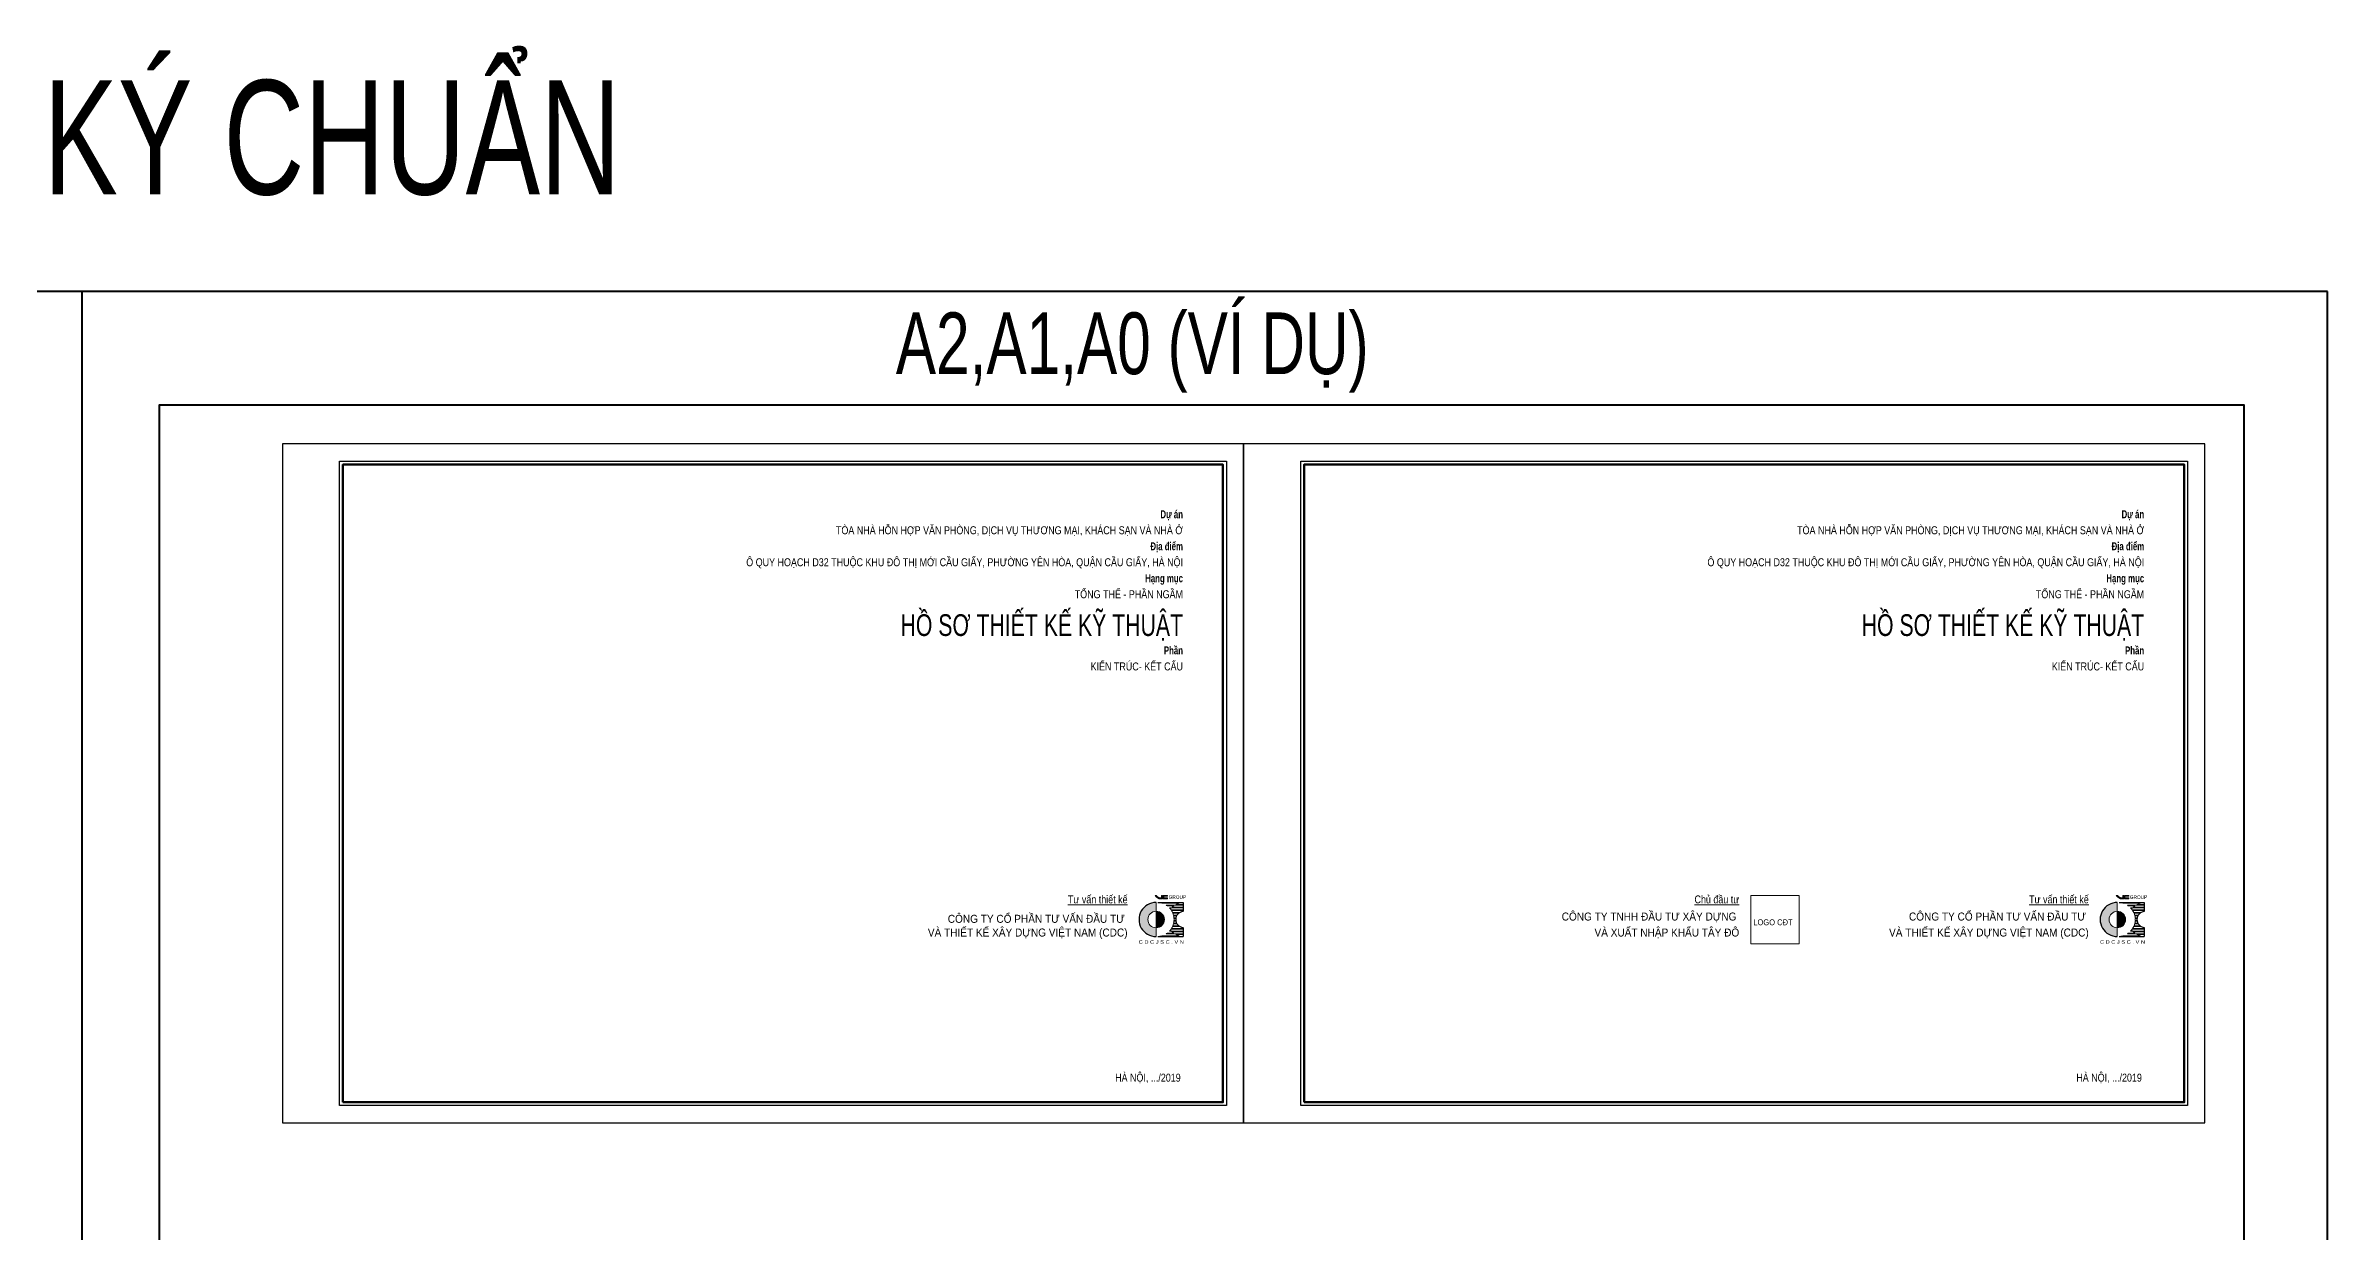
# Model space of a CAD drawing. Header units: inches. Extents: x -680616 to -44570, y -228485 to -6272.
# Drawn here: x -487312 to -287669, y -110028 to -6272 of the extents above; entities that cross this region are included whole.
import ezdxf
from ezdxf.enums import TextEntityAlignment as Align

# ---------------------------------------------------------------- set-up
doc = ezdxf.new("R2010")
doc.units = ezdxf.units.IN
doc.header["$MEASUREMENT"] = 0
doc.linetypes.add('HIDDEN2', pattern=[0.1875, 0.125, -0.0625])
doc.layers.get('Defpoints').update_dxf_attribs({"color": 250})
for name, color, linetype, lineweight in [('A-Tuong', 4, 'Continuous', 40), ('CDC -TEXT KHUNG', 7, 'Continuous', 15), ('Hatch1', 250, 'Continuous', 5), ('KT-Chuviet', 6, 'Continuous', 15), ('KT-Nettuong', 2, 'Continuous', 40)]:
    doc.layers.add(name, color=color, linetype=linetype, lineweight=lineweight)
doc.layers.add('CDC-KHUNGTEN', color=7, linetype='Continuous')
doc.styles.add('KT CDC', font='arial.ttf', dxfattribs={"width": 0.85, "height": 200})
doc.styles.add('KT CDC B', font='arialbd.ttf', dxfattribs={"width": 0.85, "height": 200})

# ---------------------------------------------------------------- blocks, each defined once
blk = doc.blocks.new('LOGOmoi')
at = {"layer": 'CDC -TEXT KHUNG'}
h = blk.add_hatch(color=1, dxfattribs=at)
h.paths.add_polyline_path([(1.46, 5.45), (1.26, 5.45), (1.26, 4.88), (1.21, 4.88, -0.237912), (0.06, 5.45), (-0.2, 5.45, 0.272847), (1.14, 4.66), (1.46, 4.66)])
h.paths.add_polyline_path([(2.59, 5.45), (1.8, 5.45, 0.414214), (1.54, 5.2), (1.54, 4.92, 0.414214), (1.8, 4.66), (2.59, 4.66), (2.59, 4.87), (1.8, 4.87, -0.414214), (1.74, 4.92), (1.74, 5.2, -0.414214), (1.8, 5.25), (2.59, 5.25)])
at = {"layer": 'CDC -TEXT KHUNG', "true_color": 0x00fa3e}
h = blk.add_hatch(color=100, dxfattribs=at)
edge = h.paths.add_edge_path()
edge.add_arc((0.02, 0), 1.87, 90, 270)
edge.add_line((0.02, -1.88), (0.02, -3.84))
edge.add_line((0.02, -3.84), (-0.17, -3.84))
edge.add_line((-0.17, -3.84), (-0.36, -3.83))
edge.add_line((-0.36, -3.83), (-0.55, -3.8))
edge.add_line((-0.55, -3.8), (-0.73, -3.77))
edge.add_line((-0.73, -3.77), (-0.92, -3.73))
edge.add_line((-0.92, -3.73), (-1.1, -3.68))
edge.add_line((-1.1, -3.68), (-1.28, -3.62))
edge.add_line((-1.28, -3.62), (-1.45, -3.55))
edge.add_line((-1.45, -3.55), (-1.63, -3.48))
edge.add_line((-1.63, -3.48), (-1.79, -3.39))
edge.add_line((-1.79, -3.39), (-1.96, -3.3))
edge.add_line((-1.96, -3.3), (-2.12, -3.2))
edge.add_line((-2.12, -3.2), (-2.27, -3.09))
edge.add_line((-2.27, -3.09), (-2.42, -2.97))
edge.add_line((-2.42, -2.97), (-2.56, -2.85))
edge.add_line((-2.56, -2.85), (-2.7, -2.72))
edge.add_line((-2.7, -2.72), (-2.83, -2.58))
edge.add_line((-2.83, -2.58), (-2.95, -2.44))
edge.add_line((-2.95, -2.44), (-3.07, -2.29))
edge.add_line((-3.07, -2.29), (-3.18, -2.14))
edge.add_line((-3.18, -2.14), (-3.28, -1.98))
edge.add_line((-3.28, -1.98), (-3.37, -1.81))
edge.add_line((-3.37, -1.81), (-3.46, -1.64))
edge.add_line((-3.46, -1.64), (-3.53, -1.47))
edge.add_line((-3.53, -1.47), (-3.6, -1.3))
edge.add_line((-3.6, -1.3), (-3.66, -1.12))
edge.add_line((-3.66, -1.12), (-3.71, -0.93))
edge.add_line((-3.71, -0.93), (-3.75, -0.75))
edge.add_line((-3.75, -0.75), (-3.79, -0.56))
edge.add_line((-3.79, -0.56), (-3.81, -0.38))
edge.add_line((-3.81, -0.38), (-3.82, -0.19))
edge.add_line((-3.82, -0.19), (-3.83, 0))
edge.add_line((-3.83, 0), (-3.82, 0.19))
edge.add_line((-3.82, 0.19), (-3.81, 0.38))
edge.add_line((-3.81, 0.38), (-3.79, 0.56))
edge.add_line((-3.79, 0.56), (-3.75, 0.75))
edge.add_line((-3.75, 0.75), (-3.71, 0.93))
edge.add_line((-3.71, 0.93), (-3.66, 1.12))
edge.add_line((-3.66, 1.12), (-3.6, 1.3))
edge.add_line((-3.6, 1.3), (-3.53, 1.47))
edge.add_line((-3.53, 1.47), (-3.46, 1.64))
edge.add_line((-3.46, 1.64), (-3.37, 1.81))
edge.add_line((-3.37, 1.81), (-3.28, 1.98))
edge.add_line((-3.28, 1.98), (-3.18, 2.14))
edge.add_line((-3.18, 2.14), (-3.07, 2.29))
edge.add_line((-3.07, 2.29), (-2.95, 2.44))
edge.add_line((-2.95, 2.44), (-2.83, 2.58))
edge.add_line((-2.83, 2.58), (-2.7, 2.72))
edge.add_line((-2.7, 2.72), (-2.56, 2.85))
edge.add_line((-2.56, 2.85), (-2.42, 2.97))
edge.add_line((-2.42, 2.97), (-2.27, 3.09))
edge.add_line((-2.27, 3.09), (-2.12, 3.2))
edge.add_line((-2.12, 3.2), (-1.96, 3.3))
edge.add_line((-1.96, 3.3), (-1.79, 3.39))
edge.add_line((-1.79, 3.39), (-1.63, 3.48))
edge.add_line((-1.63, 3.48), (-1.45, 3.55))
edge.add_line((-1.45, 3.55), (-1.28, 3.62))
edge.add_line((-1.28, 3.62), (-1.1, 3.68))
edge.add_line((-1.1, 3.68), (-0.92, 3.73))
edge.add_line((-0.92, 3.73), (-0.73, 3.77))
edge.add_line((-0.73, 3.77), (-0.55, 3.8))
edge.add_line((-0.55, 3.8), (-0.36, 3.83))
edge.add_line((-0.36, 3.83), (-0.17, 3.84))
edge.add_line((-0.17, 3.84), (0.02, 3.84))
edge.add_line((0.02, 3.84), (0.02, 1.87))
at = {"layer": 'CDC -TEXT KHUNG', "true_color": 0xc20000}
blk.add_hatch(color=12, dxfattribs=at).paths.add_polyline_path([(0.02, 1.87), (0.02, -1.81), (0.02, -1.88, 0.414214), (1.89, 0, 0.414214)])
at = {"layer": 'CDC -TEXT KHUNG', "color": 102}
for p, q in [((0.02, 3.84), (0.02, -1.81)), ((1.28, 3.7), (5.24, 3.7)), ((2.3, 3.24), (6.1, 3.24)), ((2.51, 3.09), (4.01, 3.09)), ((3.03, 2.63), (6.1, 2.63)), ((3.16, 2.49), (3.36, 2.49)), ((3.4, 2.17), (6.1, 2.17)), ((3.49, 2.03), (6.1, 2.03)), ((3.64, 2.78), (6.1, 2.78)), ((3.74, 1.57), (5.37, 1.57)), ((3.8, 1.42), (5.15, 1.42)), ((3.95, 0.96), (4.75, 0.96)), ((3.98, 0.81), (4.66, 0.81)), ((4.05, 0.35), (4.51, 0.35)), ((4.06, 0.2), (4.49, 0.2)), ((4.47, 3.39), (6.1, 3.39)), ((0.01, -3.84), (0.02, -3.84)), ((0.02, -1.81), (0.02, -3.84)), ((1.28, -3.7), (5.24, -3.7)), ((2.3, -3.24), (6.1, -3.24)), ((2.51, -3.09), (4.01, -3.09)), ((3.03, -2.63), (6.1, -2.63)), ((3.16, -2.49), (3.36, -2.49)), ((3.4, -2.17), (6.1, -2.17)), ((3.49, -2.03), (6.1, -2.03)), ((3.64, -2.78), (6.1, -2.78)), ((3.74, -1.57), (5.37, -1.57)), ((3.8, -1.42), (5.15, -1.42)), ((3.95, -0.96), (4.75, -0.96)), ((3.98, -0.81), (4.66, -0.81)), ((4.05, -0.35), (4.51, -0.35)), ((4.06, -0.2), (4.49, -0.2)), ((4.47, -3.39), (6.1, -3.39))]:
    blk.add_line(p, q, dxfattribs=at)
at = {"layer": 'CDC -TEXT KHUNG', "color": 7, "lineweight": 30}
for p, q in [((0.42, 3.85), (6.1, 3.85)), ((6.1, 3.85), (6.1, 1.81)), ((0.42, -3.84), (6.1, -3.84)), ((6.1, -1.79), (6.1, -3.84))]:
    blk.add_line(p, q, dxfattribs=at)
at = {"layer": 'CDC -TEXT KHUNG', "color": 1}
for points in [[(1.46, 5.45), (1.26, 5.45), (1.26, 4.88), (1.21, 4.88, -0.237912), (0.06, 5.45), (-0.2, 5.45, 0.272847), (1.14, 4.66), (1.46, 4.66)], [(2.59, 5.45), (1.8, 5.45, 0.414214), (1.54, 5.2), (1.54, 4.92, 0.414214), (1.8, 4.66), (2.59, 4.66), (2.59, 4.87), (1.8, 4.87, -0.414214), (1.74, 4.92), (1.74, 5.2, -0.414214), (1.8, 5.25), (2.59, 5.25)]]:
    blk.add_lwpolyline(points, format="xyb", close=True, dxfattribs=at)
at = {"layer": 'CDC -TEXT KHUNG', "color": 102}
blk.add_circle((0.02, 0), 1.87, dxfattribs=at)
at = {"layer": 'CDC -TEXT KHUNG', "color": 7, "lineweight": 30}
blk.add_arc((0, 0), 3.85, 89.7449, 270.2551, dxfattribs=at)
at = {"layer": 'CDC -TEXT KHUNG', "color": 112}
blk.add_ellipse((0.22, 0), major_axis=(-2.72, 2.72), ratio=1, start_param=-1.064136, end_param=-0.838054, dxfattribs=at)
at = {"layer": 'CDC -TEXT KHUNG', "color": 102}
for centre, major_axis, start_param, end_param in [((0.22, 0), (-2.72, 2.72), -1.423028, -1.355019), ((0.22, 0), (2.72, 2.72), 6.199614, 6.251308), ((6.3, 0), (-2.72, 2.72), 0.083571, 0.124553), ((0.22, 0), (-2.72, 2.72), 4.527318, 4.587836), ((0.22, 0), (-2.72, 2.72), 4.346177, 4.481253), ((6.3, 0), (-2.72, 2.72), -0.147768, -0.022458), ((0.22, 0), (-2.72, 2.72), 4.178765, 4.304301), ((0.22, 0), (2.72, 2.72), 5.589142, 5.7099), ((0.22, 0), (2.72, 2.72), 5.445131, 5.550443), ((6.3, 0), (2.72, 2.72), 1.064136, 1.278853), ((0.22, 0.01), (2.72, 2.72), 3.979647, 4.205729), ((0.22, 0), (-2.72, 2.72), 2.925816, 2.993825), ((0.22, 0), (-2.72, 2.72), 3.17347, 3.225164), ((0.22, 0), (2.72, 2.72), 4.836942, 4.89746), ((6.3, 0), (-2.72, 2.72), 1.446243, 1.487225), ((0.22, 0), (2.72, 2.72), 4.943525, 5.078601), ((6.3, 0), (-2.72, 2.72), 1.538919, 1.718564), ((0.22, 0), (-2.72, 2.72), 3.549681, 3.675216), ((0.22, 0), (-2.72, 2.72), 3.714878, 3.835636), ((6.3, 0), (2.72, 2.72), 3.433536, 3.648253)]:
    blk.add_ellipse(centre, major_axis=major_axis, ratio=1, start_param=start_param, end_param=end_param, dxfattribs=at)
at = {"layer": 'CDC -TEXT KHUNG', "color": 7, "lineweight": 30}
blk.add_ellipse((6.27, 0.01), major_axis=(1.28, 1.28), ratio=1, start_param=0.884906, end_param=3.827483, dxfattribs=at)
at = {"layer": 'CDC -TEXT KHUNG', "color": 1, "style": 'KT CDC', "width": 0.85}
blk.add_text('GROUP', height=0.792, dxfattribs=at).set_placement((2.85, 4.67))
at = {"layer": 'CDC -TEXT KHUNG', "color": 102, "style": 'KT CDC', "width": 1.15}
blk.add_text('C D C J S C . V N', height=0.8, dxfattribs=at).set_placement((-3.92, -5.47))

msp = doc.modelspace()

# ---------------------------------------------------------------- linework, layer by layer
at = {"layer": 'A-Tuong'}
msp.add_lwpolyline([(-477386.3, -176298.9), (-294935, -176298.9), (-294935, -37730.2), (-477386.3, -37730.2)], close=True, dxfattribs=at)
at = {"layer": 'CDC-KHUNGTEN', "color": 8}
for points in [[(-461597.4, -99028.4), (-461597.4, -42628.4), (-383997.4, -42628.4), (-383997.4, -99028.4), (-461597.4, -99028.4)], [(-377497.4, -99028.4), (-377497.4, -42628.4), (-299897.4, -42628.4), (-299897.4, -99028.4), (-377497.4, -99028.4)]]:
    msp.add_lwpolyline(points, close=True, dxfattribs=at)
at = {"layer": 'CDC-KHUNGTEN', "color": 255, "lineweight": 60}
for points in [[(-461297.4, -98728.4), (-461297.4, -42928.4), (-384297.4, -42928.4), (-384297.4, -98728.4)], [(-377197.4, -98728.4), (-377197.4, -42928.4), (-300197.4, -42928.4), (-300197.4, -98728.4)]]:
    msp.add_lwpolyline(points, close=True, dxfattribs=at)
at = {"layer": 'Defpoints', "color": 1, "ltscale": 0.2}
for points in [[(-466597.4, -100528.4), (-382497.4, -100528.4), (-382497.4, -41128.4), (-466597.4, -41128.4)], [(-382497.4, -100528.4), (-298397.4, -100528.4), (-298397.4, -41128.4), (-382497.4, -41128.4)]]:
    msp.add_lwpolyline(points, close=True, dxfattribs=at)
at = {"layer": 'Hatch1', "linetype": 'HIDDEN2', "ltscale": 100}
msp.add_lwpolyline([(-333897.4, -80628.4), (-338127.6, -80628.4), (-338127.6, -84858.1), (-333897.4, -84858.1)], close=True, dxfattribs=at)
at = {"layer": 'KT-Nettuong'}
msp.add_line((-484142.6, -27781.9), (-484142.6, -228485.2), dxfattribs=at)
msp.add_lwpolyline([(-287668.8, -27781.9), (-680616.3, -27781.9), (-680616.3, -228485.2), (-287668.8, -228485.2)], close=True, dxfattribs=at)

# ---------------------------------------------------------------- block references
at = {"xscale": 387.019610773481, "yscale": 387.0196107734748, "zscale": 387.0196107913886}
for p in [(-390156.3, -82740.6), (-306056.3, -82740.6)]:
    msp.add_blockref('LOGOmoi', p, dxfattribs=at)

# ---------------------------------------------------------------- texts
at = {"layer": 'KT-Chuviet', "color": 6}
for s, height, style, width, p in [('TỜ BÌA-TỜ KÝ CHUẨN', 10000, 'KT CDC', 0.7, (-436982.5, -19295.6)), ('A2,A1,A0 (VÍ DỤ)', 5400, 'KT CDC', 0.7, (-371550.6, -35017.5)), ('Dự án', 700, 'KT CDC B', 0.7, (-387797.4, -47628.4)), ('Dự án', 700, 'KT CDC B', 0.7, (-303697.4, -47628.4)), ('TÒA NHÀ HỖN HỢP VĂN PHÒNG, DỊCH VỤ THƯƠNG MẠI, KHÁCH SẠN VÀ NHÀ Ở', 700, 'KT CDC', 0.8, (-387797.4, -49028.4)), ('Địa điểm', 700, 'KT CDC B', 0.7, (-387797.4, -50428.4)), ('TÒA NHÀ HỖN HỢP VĂN PHÒNG, DỊCH VỤ THƯƠNG MẠI, KHÁCH SẠN VÀ NHÀ Ở', 700, 'KT CDC', 0.8, (-303697.4, -49028.4)), ('Địa điểm', 700, 'KT CDC B', 0.7, (-303697.4, -50428.4)), ('Ô QUY HOẠCH D32 THUỘC KHU ĐÔ THỊ MỚI CẦU GIẤY, PHƯỜNG YÊN HÒA, QUẬN CẦU GIẤY, HÀ NỘI', 700, 'KT CDC', 0.8, (-387797.4, -51828.4)), ('Ô QUY HOẠCH D32 THUỘC KHU ĐÔ THỊ MỚI CẦU GIẤY, PHƯỜNG YÊN HÒA, QUẬN CẦU GIẤY, HÀ NỘI', 700, 'KT CDC', 0.8, (-303697.4, -51828.4)), ('TỔNG THỂ - PHẦN NGẦM', 700, 'KT CDC', 0.8, (-387797.4, -54628.4)), ('Hạng mục', 700, 'KT CDC B', 0.7, (-387797.4, -53228.4)), ('TỔNG THỂ - PHẦN NGẦM', 700, 'KT CDC', 0.8, (-303697.4, -54628.4)), ('Hạng mục', 700, 'KT CDC B', 0.7, (-303697.4, -53228.4)), ('HỒ SƠ THIẾT KẾ KỸ THUẬT', 1900, 'KT CDC', 0.7, (-387797.4, -57928.4)), ('HỒ SƠ THIẾT KẾ KỸ THUẬT', 1900, 'KT CDC', 0.7, (-303697.4, -57928.4)), ('Phần', 700, 'KT CDC B', 0.7, (-387797.4, -59543)), ('Phần', 700, 'KT CDC B', 0.7, (-303697.4, -59543)), ('KIẾN TRÚC- KẾT CẤU', 700, 'KT CDC', 0.8, (-387797.4, -60943)), ('KIẾN TRÚC- KẾT CẤU', 700, 'KT CDC', 0.8, (-303697.4, -60943)), ('%%UTư vấn thiết kế', 700, 'KT CDC', 0.8, (-392646.1, -81328.4)), ('%%UChủ đầu tư', 700, 'KT CDC', 0.8, (-339127.6, -81328.4)), ('%%UTư vấn thiết kế', 700, 'KT CDC', 0.8, (-308546.1, -81328.4)), ('VÀ THIẾT KẾ XÂY DỰNG VIỆT NAM (CDC)', 700, 'KT CDC', 0.9, (-392646.1, -84228.4)), ('CÔNG TY CỔ PHẦN TƯ VẤN ÐẦU TƯ ', 700, 'KT CDC', 0.9, (-392646.1, -83028.4)), ('CÔNG TY TNHH ĐẦU TƯ XÂY DỰNG ', 700, 'KT CDC', 0.9, (-339127.6, -82828.4)), ('VÀ XUẤT NHẬP KHẨU TÂY ĐÔ', 700, 'KT CDC', 0.9, (-339127.6, -84228.4)), ('LOGO CĐT', 515.07, 'KT CDC', 0.8, (-334457.6, -83239.7)), ('VÀ THIẾT KẾ XÂY DỰNG VIỆT NAM (CDC)', 700, 'KT CDC', 0.9, (-308546.1, -84228.4)), ('CÔNG TY CỔ PHẦN TƯ VẤN ÐẦU TƯ ', 700, 'KT CDC', 0.9, (-308546.1, -82828.4)), ('HÀ NỘI, .../2019', 700, 'KT CDC', 0.8, (-387997.4, -96928.6)), ('HÀ NỘI, .../2019', 700, 'KT CDC', 0.8, (-303897.4, -96928.6))]:
    msp.add_text(s, height=height, dxfattribs=dict(at, style=style, width=width)).set_placement(p, align=Align.RIGHT)

doc.saveas('drawing.dxf')
